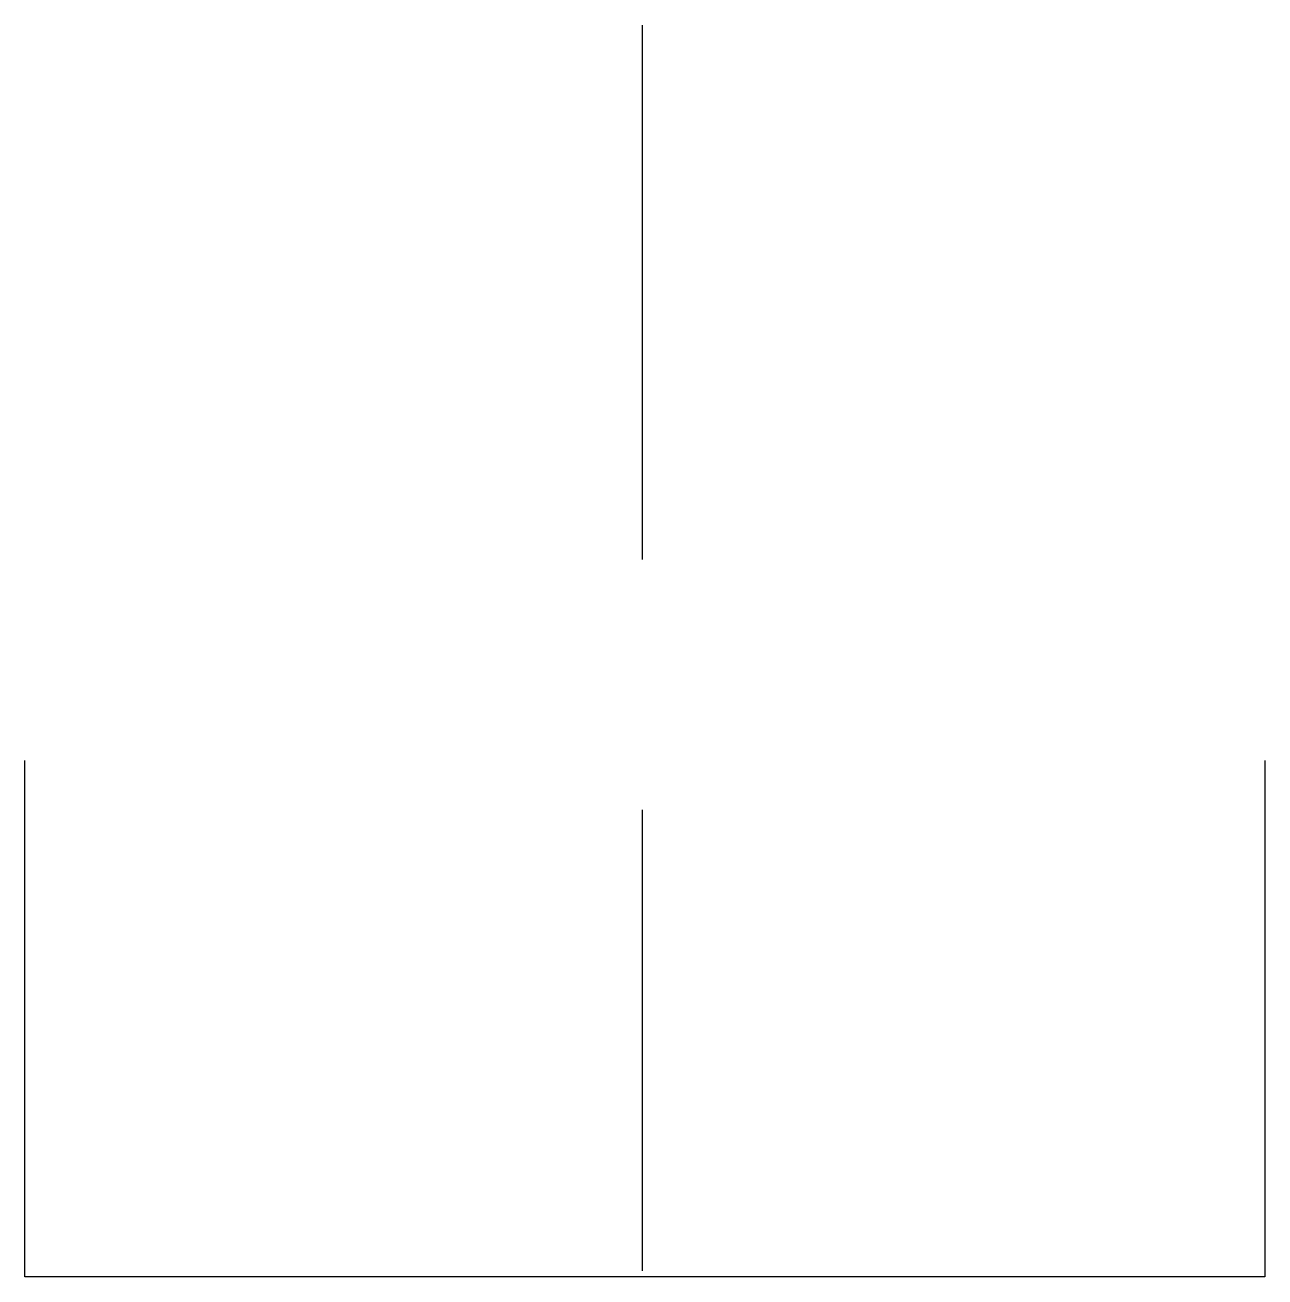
# Model space of a CAD drawing. Extents: x 77.76 to 85.68, y 334.68 to 342.68.
import ezdxf

# ---------------------------------------------------------------- set-up
doc = ezdxf.new("R2010")
doc.units = 0
doc.header["$LTSCALE"] = 5
doc.header["$MEASUREMENT"] = 0
doc.layers.add('11', color=1, linetype='CONTINUOUS')
doc.layers.add('12', color=2, linetype='CONTINUOUS')

# ---------------------------------------------------------------- blocks, each defined once
blk = doc.blocks.new('5171', base_point=(201.305, 88.5))
at = {"layer": '11'}
for p, q in [((201.383, 88.426), (201.383, 93.426)), ((213.383, 93.426), (213.383, 88.426)), ((213.383, 88.426), (201.383, 88.426))]:
    blk.add_line(p, q, dxfattribs=at)

msp = doc.modelspace()

# ---------------------------------------------------------------- linework, layer by layer
at = {"layer": '12'}
for p, q in [((81.6971, 342.6795), (81.6971, 339.2642)), ((81.6971, 337.6642), (81.6971, 334.7171))]:
    msp.add_line(p, q, dxfattribs=at)

# ---------------------------------------------------------------- block references
at = {"layer": '11', "xscale": 0.66, "yscale": 0.66, "zscale": 0.66}
msp.add_blockref('5171', (77.7042, 334.727), dxfattribs=at)

doc.saveas('drawing.dxf')
